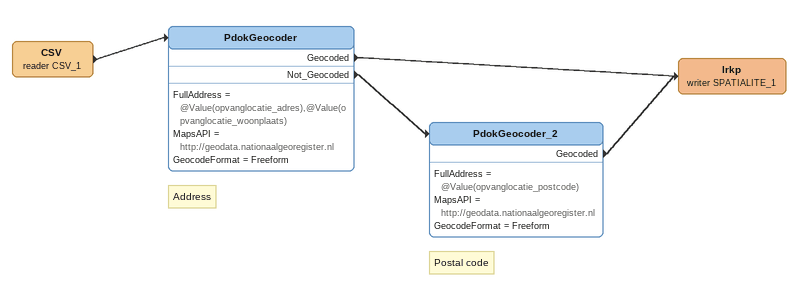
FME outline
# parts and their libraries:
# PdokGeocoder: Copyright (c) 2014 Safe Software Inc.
CSV (reader CSV_1)
    -> PdokGeocoder
Note: Address
PdokGeocoder
    FullAddress = @Value(opvanglocatie_adres),@Value(opvanglocatie_woonplaats)
    MapsAPI = http://geodata.nationaalgeoregister.nl
    GeocodeFormat = Freeform
    Geocoded -> lrkp (writer SPATIALITE_1)
    Not_Geocoded -> PdokGeocoder_2
Note: Postal code
PdokGeocoder_2
    FullAddress = @Value(opvanglocatie_postcode)
    MapsAPI = http://geodata.nationaalgeoregister.nl
    GeocodeFormat = Freeform
    Geocoded -> lrkp (writer SPATIALITE_1)
lrkp (writer SPATIALITE_1)
